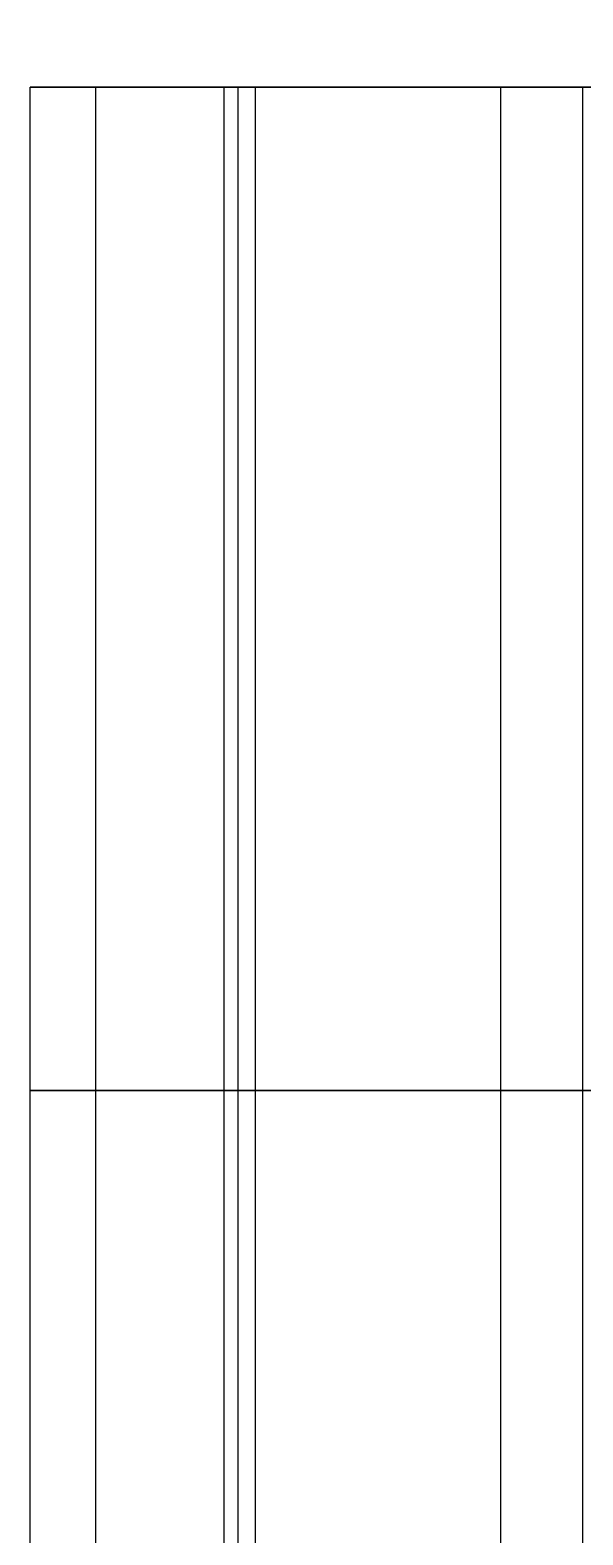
# Model space of a CAD drawing. Extents: x -60 to 60, y 140 to 264.
# Drawn here: x 30.657 to 32.312, y 196.172 to 200.671 of the extents above; entities that cross this region are included whole.
import ezdxf

# ---------------------------------------------------------------- set-up
doc = ezdxf.new("R2010")
doc.units = 0
doc.layers.add('Cut051011', color=7, linetype='CONTINUOUS')

msp = doc.modelspace()

# ---------------------------------------------------------------- linework, layer by layer
at = {"layer": 'Cut051011'}
for p, q in [((30.6573, 197.5, 552.053), (30.6573, 200.5, 552.053)), ((30.6573, 197.5, 552.053), (30.6573, 200.5, 552.053)), ((30.6573, 197.5, 647.947), (30.6573, 200.5, 647.947)), ((30.6573, 197.5, 647.947), (30.6573, 200.5, 647.947)), ((30.8538, 197.5, 552.023), (30.8538, 200.5, 552.023)), ((30.8538, 197.5, 552.023), (30.8538, 200.5, 552.023)), ((30.8538, 197.5, 647.977), (30.8538, 200.5, 647.977)), ((30.8538, 197.5, 647.977), (30.8538, 200.5, 647.977)), ((31.2387, 197.5, 552.795), (31.2387, 200.5, 552.795)), ((31.2387, 197.5, 552.795), (31.2387, 200.5, 552.795)), ((31.2387, 197.5, 647.205), (31.2387, 200.5, 647.205)), ((31.2387, 197.5, 647.205), (31.2387, 200.5, 647.205)), ((31.2799, 197.5, 552.3), (31.2799, 200.5, 552.3)), ((31.2799, 197.5, 552.3), (31.2799, 200.5, 552.3)), ((31.2799, 197.5, 647.7), (31.2799, 200.5, 647.7)), ((31.2799, 197.5, 647.7), (31.2799, 200.5, 647.7)), ((31.3322, 197.5, 552.491), (31.3322, 200.5, 552.491)), ((31.3322, 197.5, 552.491), (31.3322, 200.5, 552.491)), ((31.3322, 197.5, 647.509), (31.3322, 200.5, 647.509)), ((31.3322, 197.5, 647.509), (31.3322, 200.5, 647.509)), ((32.0659, 197.5, 553.352), (32.0659, 200.5, 553.352)), ((32.0659, 197.5, 553.352), (32.0659, 200.5, 553.352)), ((32.0659, 197.5, 646.648), (32.0659, 200.5, 646.648)), ((32.0659, 197.5, 646.648), (32.0659, 200.5, 646.648)), ((32.312, 197.5, 553.152), (32.312, 200.5, 553.152)), ((32.312, 197.5, 553.152), (32.312, 200.5, 553.152)), ((32.312, 197.5, 646.848), (32.312, 200.5, 646.848)), ((32.312, 197.5, 646.848), (32.312, 200.5, 646.848)), ((30.6573, 194.5, 552.053), (30.6573, 197.5, 552.053)), ((30.6573, 194.5, 552.053), (30.6573, 197.5, 552.053)), ((30.6573, 194.5, 647.947), (30.6573, 197.5, 647.947)), ((30.6573, 194.5, 647.947), (30.6573, 197.5, 647.947)), ((30.8538, 194.5, 552.023), (30.8538, 197.5, 552.023)), ((30.8538, 194.5, 552.023), (30.8538, 197.5, 552.023)), ((30.8538, 194.5, 647.977), (30.8538, 197.5, 647.977)), ((30.8538, 194.5, 647.977), (30.8538, 197.5, 647.977)), ((31.2387, 194.5, 552.795), (31.2387, 197.5, 552.795)), ((31.2387, 194.5, 552.795), (31.2387, 197.5, 552.795)), ((31.2387, 194.5, 647.205), (31.2387, 197.5, 647.205)), ((31.2387, 194.5, 647.205), (31.2387, 197.5, 647.205)), ((31.2799, 194.5, 552.3), (31.2799, 197.5, 552.3)), ((31.2799, 194.5, 552.3), (31.2799, 197.5, 552.3)), ((31.2799, 194.5, 647.7), (31.2799, 197.5, 647.7)), ((31.2799, 194.5, 647.7), (31.2799, 197.5, 647.7)), ((31.3322, 194.5, 552.491), (31.3322, 197.5, 552.491)), ((31.3322, 194.5, 552.491), (31.3322, 197.5, 552.491)), ((31.3322, 194.5, 647.509), (31.3322, 197.5, 647.509)), ((31.3322, 194.5, 647.509), (31.3322, 197.5, 647.509)), ((32.0659, 194.5, 553.352), (32.0659, 197.5, 553.352)), ((32.0659, 194.5, 553.352), (32.0659, 197.5, 553.352)), ((32.0659, 194.5, 646.648), (32.0659, 197.5, 646.648)), ((32.0659, 194.5, 646.648), (32.0659, 197.5, 646.648)), ((32.312, 194.5, 553.152), (32.312, 197.5, 553.152)), ((32.312, 194.5, 553.152), (32.312, 197.5, 553.152)), ((32.312, 194.5, 646.848), (32.312, 197.5, 646.848)), ((32.312, 194.5, 646.848), (32.312, 197.5, 646.848))]:
    msp.add_line(p, q, dxfattribs=at)
for centre in [(0, 203.5), (0, 203.5), (0, 200.5), (0, 200.5)]:
    msp.add_circle(centre, 60, dxfattribs=at)
for points, degree, knots in [([(30.8538, 200.5, 552.023), (30.8094, 200.5, 551.994), (30.7498, 200.5, 552.001), (30.6909, 200.5, 552.012), (30.6573, 200.5, 552.053)], 2, [0, 0, 0, 0.724386, 0.724386, 1.44877, 1.44877, 1.44877]), ([(30.6573, 200.5, 647.947), (30.6909, 200.5, 647.988), (30.7498, 200.5, 647.999), (30.8094, 200.5, 648.006), (30.8538, 200.5, 647.977)], 2, [0, 0, 0, 0.724386, 0.724386, 1.44877, 1.44877, 1.44877]), ([(30.8538, 200.5, 552.023), (30.8094, 200.5, 551.994), (30.7498, 200.5, 552.001), (30.6909, 200.5, 552.012), (30.6573, 200.5, 552.053)], 2, [0, 0, 0, 0.724386, 0.724386, 1.44877, 1.44877, 1.44877]), ([(30.6573, 200.5, 647.947), (30.6909, 200.5, 647.988), (30.7498, 200.5, 647.999), (30.8094, 200.5, 648.006), (30.8538, 200.5, 647.977)], 2, [0, 0, 0, 0.724386, 0.724386, 1.44877, 1.44877, 1.44877]), ([(32.0659, 200.5, 553.352), (31.9943, 200.5, 553.394), (31.901, 200.5, 553.426), (31.7952, 200.5, 553.427), (31.69, 200.5, 553.429), (31.5739, 200.5, 553.397), (31.478, 200.5, 553.332), (31.3814, 200.5, 553.268), (31.3088, 200.5, 553.172), (31.2712, 200.5, 553.073), (31.2327, 200.5, 552.975), (31.227, 200.5, 552.876), (31.2387, 200.5, 552.795)], 3, [0, 0, 0, 0, 0.558599, 0.558599, 0.558599, 1.1172, 1.1172, 1.1172, 1.6758, 1.6758, 1.6758, 2.2344, 2.2344, 2.2344, 2.2344]), ([(31.2387, 200.5, 647.205), (31.227, 200.5, 647.124), (31.2327, 200.5, 647.025), (31.2712, 200.5, 646.927), (31.3088, 200.5, 646.828), (31.3814, 200.5, 646.732), (31.478, 200.5, 646.668), (31.5739, 200.5, 646.603), (31.69, 200.5, 646.571), (31.7952, 200.5, 646.573), (31.901, 200.5, 646.574), (31.9943, 200.5, 646.606), (32.0659, 200.5, 646.648)], 3, [0, 0, 0, 0, 0.558599, 0.558599, 0.558599, 1.1172, 1.1172, 1.1172, 1.6758, 1.6758, 1.6758, 2.2344, 2.2344, 2.2344, 2.2344]), ([(32.0659, 200.5, 553.352), (31.9943, 200.5, 553.394), (31.901, 200.5, 553.426), (31.7952, 200.5, 553.427), (31.69, 200.5, 553.429), (31.5739, 200.5, 553.397), (31.478, 200.5, 553.332), (31.3814, 200.5, 553.268), (31.3088, 200.5, 553.172), (31.2712, 200.5, 553.073), (31.2327, 200.5, 552.975), (31.227, 200.5, 552.876), (31.2387, 200.5, 552.795)], 3, [0, 0, 0, 0, 0.558599, 0.558599, 0.558599, 1.1172, 1.1172, 1.1172, 1.6758, 1.6758, 1.6758, 2.2344, 2.2344, 2.2344, 2.2344]), ([(31.2387, 200.5, 647.205), (31.227, 200.5, 647.124), (31.2327, 200.5, 647.025), (31.2712, 200.5, 646.927), (31.3088, 200.5, 646.828), (31.3814, 200.5, 646.732), (31.478, 200.5, 646.668), (31.5739, 200.5, 646.603), (31.69, 200.5, 646.571), (31.7952, 200.5, 646.573), (31.901, 200.5, 646.574), (31.9943, 200.5, 646.606), (32.0659, 200.5, 646.648)], 3, [0, 0, 0, 0, 0.558599, 0.558599, 0.558599, 1.1172, 1.1172, 1.1172, 1.6758, 1.6758, 1.6758, 2.2344, 2.2344, 2.2344, 2.2344]), ([(31.3322, 200.5, 552.491), (31.3562, 200.5, 552.444), (31.3424, 200.5, 552.386), (31.3247, 200.5, 552.328), (31.2799, 200.5, 552.3)], 2, [0, 0, 0, 0.724386, 0.724386, 1.44877, 1.44877, 1.44877]), ([(31.2799, 200.5, 647.7), (31.3247, 200.5, 647.672), (31.3424, 200.5, 647.614), (31.3562, 200.5, 647.556), (31.3322, 200.5, 647.509)], 2, [0, 0, 0, 0.724386, 0.724386, 1.44877, 1.44877, 1.44877]), ([(31.3322, 200.5, 552.491), (31.3562, 200.5, 552.444), (31.3424, 200.5, 552.386), (31.3247, 200.5, 552.328), (31.2799, 200.5, 552.3)], 2, [0, 0, 0, 0.724386, 0.724386, 1.44877, 1.44877, 1.44877]), ([(31.2799, 200.5, 647.7), (31.3247, 200.5, 647.672), (31.3424, 200.5, 647.614), (31.3562, 200.5, 647.556), (31.3322, 200.5, 647.509)], 2, [0, 0, 0, 0.724386, 0.724386, 1.44877, 1.44877, 1.44877]), ([(32.5094, 200.5, 553.129), (32.466, 200.5, 553.098), (32.4062, 200.5, 553.103), (32.3469, 200.5, 553.112), (32.312, 200.5, 553.152)], 2, [0, 0, 0, 0.724386, 0.724386, 1.44877, 1.44877, 1.44877]), ([(32.312, 200.5, 646.848), (32.3469, 200.5, 646.888), (32.4062, 200.5, 646.897), (32.466, 200.5, 646.902), (32.5094, 200.5, 646.871)], 2, [0, 0, 0, 0.724386, 0.724386, 1.44877, 1.44877, 1.44877]), ([(32.5094, 200.5, 553.129), (32.466, 200.5, 553.098), (32.4062, 200.5, 553.103), (32.3469, 200.5, 553.112), (32.312, 200.5, 553.152)], 2, [0, 0, 0, 0.724386, 0.724386, 1.44877, 1.44877, 1.44877]), ([(32.312, 200.5, 646.848), (32.3469, 200.5, 646.888), (32.4062, 200.5, 646.897), (32.466, 200.5, 646.902), (32.5094, 200.5, 646.871)], 2, [0, 0, 0, 0.724386, 0.724386, 1.44877, 1.44877, 1.44877]), ([(30.8538, 197.5, 552.023), (30.8094, 197.5, 551.994), (30.7498, 197.5, 552.001), (30.6909, 197.5, 552.012), (30.6573, 197.5, 552.053)], 2, [0, 0, 0, 0.724386, 0.724386, 1.44877, 1.44877, 1.44877]), ([(30.6573, 197.5, 647.947), (30.6909, 197.5, 647.988), (30.7498, 197.5, 647.999), (30.8094, 197.5, 648.006), (30.8538, 197.5, 647.977)], 2, [0, 0, 0, 0.724386, 0.724386, 1.44877, 1.44877, 1.44877]), ([(30.8538, 197.5, 552.023), (30.8094, 197.5, 551.994), (30.7498, 197.5, 552.001), (30.6909, 197.5, 552.012), (30.6573, 197.5, 552.053)], 2, [0, 0, 0, 0.724386, 0.724386, 1.44877, 1.44877, 1.44877]), ([(30.6573, 197.5, 647.947), (30.6909, 197.5, 647.988), (30.7498, 197.5, 647.999), (30.8094, 197.5, 648.006), (30.8538, 197.5, 647.977)], 2, [0, 0, 0, 0.724386, 0.724386, 1.44877, 1.44877, 1.44877]), ([(30.8538, 197.5, 552.023), (30.8094, 197.5, 551.994), (30.7498, 197.5, 552.001), (30.6909, 197.5, 552.012), (30.6573, 197.5, 552.053)], 2, [0, 0, 0, 0.724386, 0.724386, 1.44877, 1.44877, 1.44877]), ([(30.6573, 197.5, 647.947), (30.6909, 197.5, 647.988), (30.7498, 197.5, 647.999), (30.8094, 197.5, 648.006), (30.8538, 197.5, 647.977)], 2, [0, 0, 0, 0.724386, 0.724386, 1.44877, 1.44877, 1.44877]), ([(30.8538, 197.5, 552.023), (30.8094, 197.5, 551.994), (30.7498, 197.5, 552.001), (30.6909, 197.5, 552.012), (30.6573, 197.5, 552.053)], 2, [0, 0, 0, 0.724386, 0.724386, 1.44877, 1.44877, 1.44877]), ([(30.6573, 197.5, 647.947), (30.6909, 197.5, 647.988), (30.7498, 197.5, 647.999), (30.8094, 197.5, 648.006), (30.8538, 197.5, 647.977)], 2, [0, 0, 0, 0.724386, 0.724386, 1.44877, 1.44877, 1.44877]), ([(32.0659, 197.5, 553.352), (31.9943, 197.5, 553.394), (31.901, 197.5, 553.426), (31.7952, 197.5, 553.427), (31.69, 197.5, 553.429), (31.5739, 197.5, 553.397), (31.478, 197.5, 553.332), (31.3814, 197.5, 553.268), (31.3088, 197.5, 553.172), (31.2712, 197.5, 553.073), (31.2327, 197.5, 552.975), (31.227, 197.5, 552.876), (31.2387, 197.5, 552.795)], 3, [0, 0, 0, 0, 0.558599, 0.558599, 0.558599, 1.1172, 1.1172, 1.1172, 1.6758, 1.6758, 1.6758, 2.2344, 2.2344, 2.2344, 2.2344]), ([(31.2387, 197.5, 647.205), (31.227, 197.5, 647.124), (31.2327, 197.5, 647.025), (31.2712, 197.5, 646.927), (31.3088, 197.5, 646.828), (31.3814, 197.5, 646.732), (31.478, 197.5, 646.668), (31.5739, 197.5, 646.603), (31.69, 197.5, 646.571), (31.7952, 197.5, 646.573), (31.901, 197.5, 646.574), (31.9943, 197.5, 646.606), (32.0659, 197.5, 646.648)], 3, [0, 0, 0, 0, 0.558599, 0.558599, 0.558599, 1.1172, 1.1172, 1.1172, 1.6758, 1.6758, 1.6758, 2.2344, 2.2344, 2.2344, 2.2344]), ([(32.0659, 197.5, 553.352), (31.9943, 197.5, 553.394), (31.901, 197.5, 553.426), (31.7952, 197.5, 553.427), (31.69, 197.5, 553.429), (31.5739, 197.5, 553.397), (31.478, 197.5, 553.332), (31.3814, 197.5, 553.268), (31.3088, 197.5, 553.172), (31.2712, 197.5, 553.073), (31.2327, 197.5, 552.975), (31.227, 197.5, 552.876), (31.2387, 197.5, 552.795)], 3, [0, 0, 0, 0, 0.558599, 0.558599, 0.558599, 1.1172, 1.1172, 1.1172, 1.6758, 1.6758, 1.6758, 2.2344, 2.2344, 2.2344, 2.2344]), ([(31.2387, 197.5, 647.205), (31.227, 197.5, 647.124), (31.2327, 197.5, 647.025), (31.2712, 197.5, 646.927), (31.3088, 197.5, 646.828), (31.3814, 197.5, 646.732), (31.478, 197.5, 646.668), (31.5739, 197.5, 646.603), (31.69, 197.5, 646.571), (31.7952, 197.5, 646.573), (31.901, 197.5, 646.574), (31.9943, 197.5, 646.606), (32.0659, 197.5, 646.648)], 3, [0, 0, 0, 0, 0.558599, 0.558599, 0.558599, 1.1172, 1.1172, 1.1172, 1.6758, 1.6758, 1.6758, 2.2344, 2.2344, 2.2344, 2.2344]), ([(32.0659, 197.5, 553.352), (31.9943, 197.5, 553.394), (31.901, 197.5, 553.426), (31.7952, 197.5, 553.427), (31.69, 197.5, 553.429), (31.5739, 197.5, 553.397), (31.478, 197.5, 553.332), (31.3814, 197.5, 553.268), (31.3088, 197.5, 553.172), (31.2712, 197.5, 553.073), (31.2327, 197.5, 552.975), (31.227, 197.5, 552.876), (31.2387, 197.5, 552.795)], 3, [0, 0, 0, 0, 0.558599, 0.558599, 0.558599, 1.1172, 1.1172, 1.1172, 1.6758, 1.6758, 1.6758, 2.2344, 2.2344, 2.2344, 2.2344]), ([(31.2387, 197.5, 647.205), (31.227, 197.5, 647.124), (31.2327, 197.5, 647.025), (31.2712, 197.5, 646.927), (31.3088, 197.5, 646.828), (31.3814, 197.5, 646.732), (31.478, 197.5, 646.668), (31.5739, 197.5, 646.603), (31.69, 197.5, 646.571), (31.7952, 197.5, 646.573), (31.901, 197.5, 646.574), (31.9943, 197.5, 646.606), (32.0659, 197.5, 646.648)], 3, [0, 0, 0, 0, 0.558599, 0.558599, 0.558599, 1.1172, 1.1172, 1.1172, 1.6758, 1.6758, 1.6758, 2.2344, 2.2344, 2.2344, 2.2344]), ([(32.0659, 197.5, 553.352), (31.9943, 197.5, 553.394), (31.901, 197.5, 553.426), (31.7952, 197.5, 553.427), (31.69, 197.5, 553.429), (31.5739, 197.5, 553.397), (31.478, 197.5, 553.332), (31.3814, 197.5, 553.268), (31.3088, 197.5, 553.172), (31.2712, 197.5, 553.073), (31.2327, 197.5, 552.975), (31.227, 197.5, 552.876), (31.2387, 197.5, 552.795)], 3, [0, 0, 0, 0, 0.558599, 0.558599, 0.558599, 1.1172, 1.1172, 1.1172, 1.6758, 1.6758, 1.6758, 2.2344, 2.2344, 2.2344, 2.2344]), ([(31.2387, 197.5, 647.205), (31.227, 197.5, 647.124), (31.2327, 197.5, 647.025), (31.2712, 197.5, 646.927), (31.3088, 197.5, 646.828), (31.3814, 197.5, 646.732), (31.478, 197.5, 646.668), (31.5739, 197.5, 646.603), (31.69, 197.5, 646.571), (31.7952, 197.5, 646.573), (31.901, 197.5, 646.574), (31.9943, 197.5, 646.606), (32.0659, 197.5, 646.648)], 3, [0, 0, 0, 0, 0.558599, 0.558599, 0.558599, 1.1172, 1.1172, 1.1172, 1.6758, 1.6758, 1.6758, 2.2344, 2.2344, 2.2344, 2.2344]), ([(31.3322, 197.5, 552.491), (31.3562, 197.5, 552.444), (31.3424, 197.5, 552.386), (31.3247, 197.5, 552.328), (31.2799, 197.5, 552.3)], 2, [0, 0, 0, 0.724386, 0.724386, 1.44877, 1.44877, 1.44877]), ([(31.2799, 197.5, 647.7), (31.3247, 197.5, 647.672), (31.3424, 197.5, 647.614), (31.3562, 197.5, 647.556), (31.3322, 197.5, 647.509)], 2, [0, 0, 0, 0.724386, 0.724386, 1.44877, 1.44877, 1.44877]), ([(31.3322, 197.5, 552.491), (31.3562, 197.5, 552.444), (31.3424, 197.5, 552.386), (31.3247, 197.5, 552.328), (31.2799, 197.5, 552.3)], 2, [0, 0, 0, 0.724386, 0.724386, 1.44877, 1.44877, 1.44877]), ([(31.2799, 197.5, 647.7), (31.3247, 197.5, 647.672), (31.3424, 197.5, 647.614), (31.3562, 197.5, 647.556), (31.3322, 197.5, 647.509)], 2, [0, 0, 0, 0.724386, 0.724386, 1.44877, 1.44877, 1.44877]), ([(31.3322, 197.5, 552.491), (31.3562, 197.5, 552.444), (31.3424, 197.5, 552.386), (31.3247, 197.5, 552.328), (31.2799, 197.5, 552.3)], 2, [0, 0, 0, 0.724386, 0.724386, 1.44877, 1.44877, 1.44877]), ([(31.2799, 197.5, 647.7), (31.3247, 197.5, 647.672), (31.3424, 197.5, 647.614), (31.3562, 197.5, 647.556), (31.3322, 197.5, 647.509)], 2, [0, 0, 0, 0.724386, 0.724386, 1.44877, 1.44877, 1.44877]), ([(31.3322, 197.5, 552.491), (31.3562, 197.5, 552.444), (31.3424, 197.5, 552.386), (31.3247, 197.5, 552.328), (31.2799, 197.5, 552.3)], 2, [0, 0, 0, 0.724386, 0.724386, 1.44877, 1.44877, 1.44877]), ([(31.2799, 197.5, 647.7), (31.3247, 197.5, 647.672), (31.3424, 197.5, 647.614), (31.3562, 197.5, 647.556), (31.3322, 197.5, 647.509)], 2, [0, 0, 0, 0.724386, 0.724386, 1.44877, 1.44877, 1.44877]), ([(32.5094, 197.5, 553.129), (32.466, 197.5, 553.098), (32.4062, 197.5, 553.103), (32.3469, 197.5, 553.112), (32.312, 197.5, 553.152)], 2, [0, 0, 0, 0.724386, 0.724386, 1.44877, 1.44877, 1.44877]), ([(32.312, 197.5, 646.848), (32.3469, 197.5, 646.888), (32.4062, 197.5, 646.897), (32.466, 197.5, 646.902), (32.5094, 197.5, 646.871)], 2, [0, 0, 0, 0.724386, 0.724386, 1.44877, 1.44877, 1.44877]), ([(32.5094, 197.5, 553.129), (32.466, 197.5, 553.098), (32.4062, 197.5, 553.103), (32.3469, 197.5, 553.112), (32.312, 197.5, 553.152)], 2, [0, 0, 0, 0.724386, 0.724386, 1.44877, 1.44877, 1.44877]), ([(32.312, 197.5, 646.848), (32.3469, 197.5, 646.888), (32.4062, 197.5, 646.897), (32.466, 197.5, 646.902), (32.5094, 197.5, 646.871)], 2, [0, 0, 0, 0.724386, 0.724386, 1.44877, 1.44877, 1.44877]), ([(32.5094, 197.5, 553.129), (32.466, 197.5, 553.098), (32.4062, 197.5, 553.103), (32.3469, 197.5, 553.112), (32.312, 197.5, 553.152)], 2, [0, 0, 0, 0.724386, 0.724386, 1.44877, 1.44877, 1.44877]), ([(32.312, 197.5, 646.848), (32.3469, 197.5, 646.888), (32.4062, 197.5, 646.897), (32.466, 197.5, 646.902), (32.5094, 197.5, 646.871)], 2, [0, 0, 0, 0.724386, 0.724386, 1.44877, 1.44877, 1.44877]), ([(32.5094, 197.5, 553.129), (32.466, 197.5, 553.098), (32.4062, 197.5, 553.103), (32.3469, 197.5, 553.112), (32.312, 197.5, 553.152)], 2, [0, 0, 0, 0.724386, 0.724386, 1.44877, 1.44877, 1.44877]), ([(32.312, 197.5, 646.848), (32.3469, 197.5, 646.888), (32.4062, 197.5, 646.897), (32.466, 197.5, 646.902), (32.5094, 197.5, 646.871)], 2, [0, 0, 0, 0.724386, 0.724386, 1.44877, 1.44877, 1.44877])]:
    msp.add_open_spline(points, degree=degree, knots=knots, dxfattribs=at)
for points, degree in [([(31.2799, 200.5, 552.3), (30.8538, 200.5, 552.023)], 1), ([(30.8538, 200.5, 647.977), (31.2799, 200.5, 647.7)], 1), ([(31.2799, 200.5, 552.3), (30.8538, 200.5, 552.023)], 1), ([(30.8538, 200.5, 647.977), (31.2799, 200.5, 647.7)], 1), ([(31.2387, 200.5, 552.795), (31.2613, 200.5, 552.636), (31.3322, 200.5, 552.491)], 2), ([(31.3322, 200.5, 647.509), (31.2613, 200.5, 647.364), (31.2387, 200.5, 647.205)], 2), ([(31.2387, 200.5, 552.795), (31.2613, 200.5, 552.636), (31.3322, 200.5, 552.491)], 2), ([(31.3322, 200.5, 647.509), (31.2613, 200.5, 647.364), (31.2387, 200.5, 647.205)], 2), ([(32.312, 200.5, 553.152), (32.2049, 200.5, 553.272), (32.0659, 200.5, 553.352)], 2), ([(32.0659, 200.5, 646.648), (32.2049, 200.5, 646.728), (32.312, 200.5, 646.848)], 2), ([(32.312, 200.5, 553.152), (32.2049, 200.5, 553.272), (32.0659, 200.5, 553.352)], 2), ([(32.0659, 200.5, 646.648), (32.2049, 200.5, 646.728), (32.312, 200.5, 646.848)], 2), ([(31.2799, 197.5, 552.3), (30.8538, 197.5, 552.023)], 1), ([(30.8538, 197.5, 647.977), (31.2799, 197.5, 647.7)], 1), ([(31.2799, 197.5, 552.3), (30.8538, 197.5, 552.023)], 1), ([(30.8538, 197.5, 647.977), (31.2799, 197.5, 647.7)], 1), ([(31.2799, 197.5, 552.3), (30.8538, 197.5, 552.023)], 1), ([(30.8538, 197.5, 647.977), (31.2799, 197.5, 647.7)], 1), ([(31.2799, 197.5, 552.3), (30.8538, 197.5, 552.023)], 1), ([(30.8538, 197.5, 647.977), (31.2799, 197.5, 647.7)], 1), ([(31.2387, 197.5, 552.795), (31.2613, 197.5, 552.636), (31.3322, 197.5, 552.491)], 2), ([(31.3322, 197.5, 647.509), (31.2613, 197.5, 647.364), (31.2387, 197.5, 647.205)], 2), ([(31.2387, 197.5, 552.795), (31.2613, 197.5, 552.636), (31.3322, 197.5, 552.491)], 2), ([(31.3322, 197.5, 647.509), (31.2613, 197.5, 647.364), (31.2387, 197.5, 647.205)], 2), ([(31.2387, 197.5, 552.795), (31.2613, 197.5, 552.636), (31.3322, 197.5, 552.491)], 2), ([(31.3322, 197.5, 647.509), (31.2613, 197.5, 647.364), (31.2387, 197.5, 647.205)], 2), ([(31.2387, 197.5, 552.795), (31.2613, 197.5, 552.636), (31.3322, 197.5, 552.491)], 2), ([(31.3322, 197.5, 647.509), (31.2613, 197.5, 647.364), (31.2387, 197.5, 647.205)], 2), ([(32.312, 197.5, 553.152), (32.2049, 197.5, 553.272), (32.0659, 197.5, 553.352)], 2), ([(32.0659, 197.5, 646.648), (32.2049, 197.5, 646.728), (32.312, 197.5, 646.848)], 2), ([(32.312, 197.5, 553.152), (32.2049, 197.5, 553.272), (32.0659, 197.5, 553.352)], 2), ([(32.0659, 197.5, 646.648), (32.2049, 197.5, 646.728), (32.312, 197.5, 646.848)], 2), ([(32.312, 197.5, 553.152), (32.2049, 197.5, 553.272), (32.0659, 197.5, 553.352)], 2), ([(32.0659, 197.5, 646.648), (32.2049, 197.5, 646.728), (32.312, 197.5, 646.848)], 2), ([(32.312, 197.5, 553.152), (32.2049, 197.5, 553.272), (32.0659, 197.5, 553.352)], 2), ([(32.0659, 197.5, 646.648), (32.2049, 197.5, 646.728), (32.312, 197.5, 646.848)], 2)]:
    msp.add_open_spline(points, degree=degree, dxfattribs=at)

doc.saveas('drawing.dxf')
